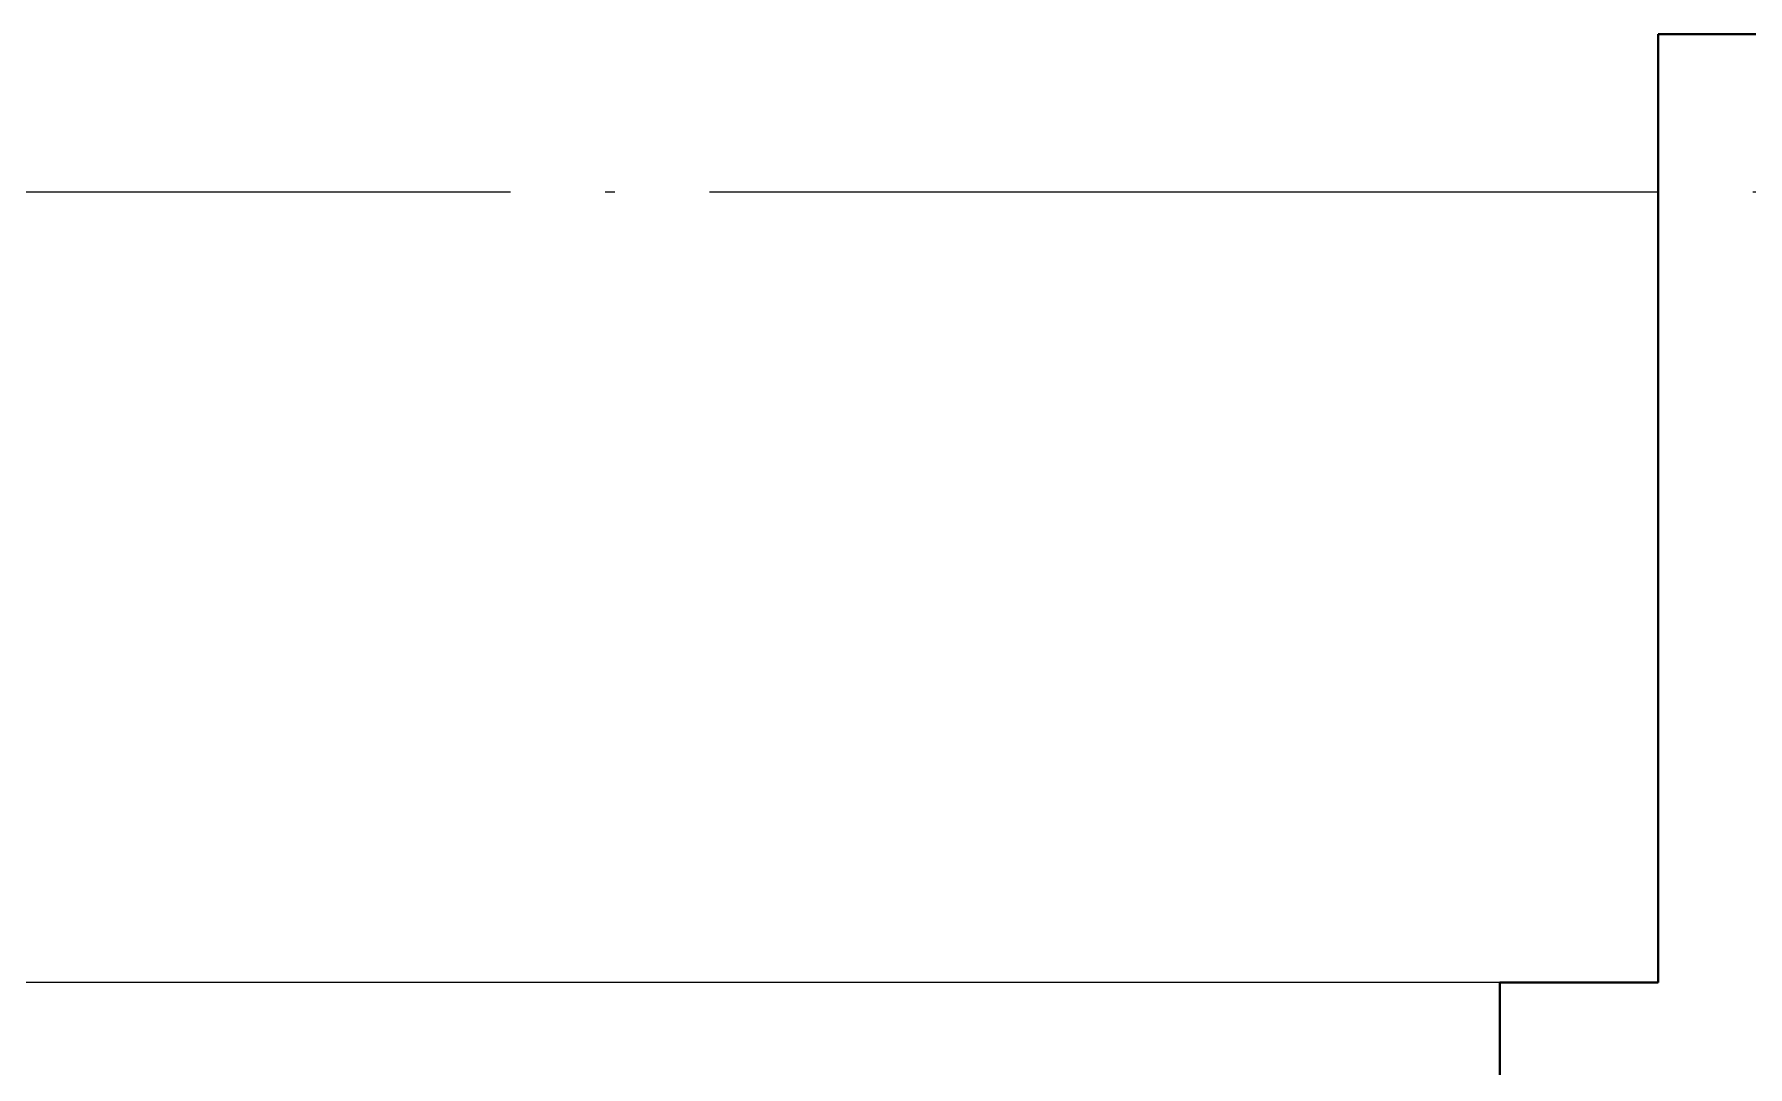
# Model space of a CAD drawing. Extents: x 27938 to 1042331, y -235042 to 1535213.
# Drawn here: x 714039 to 715123, y 364870 to 365524 of the extents above; entities that cross this region are included whole.
import ezdxf

# ---------------------------------------------------------------- set-up
doc = ezdxf.new("R2010")
doc.units = 0
doc.header["$LTSCALE"] = 1000
doc.header["$MEASUREMENT"] = 0
doc.linetypes.add('DOTE', pattern=[2.42, 2, -0.2, 0.02, -0.2])
doc.layers.add('3.5方案汇报，与郭总、侯月琴确定户型_t8$0$2020.03.04 -1安徽标准化洋房户型(UA）_t8_t8$0$看线', color=154, linetype='Continuous')
for name, color, linetype, lineweight in [('DOTE', 19, 'DOTE', 9), ('WALL', 9, 'Continuous', 40), ('平面-看线', 45, 'Continuous', 15)]:
    doc.layers.add(name, color=color, linetype=linetype, lineweight=lineweight)

# ---------------------------------------------------------------- blocks, each defined once
blk = doc.blocks.new('GFDGDGRDGRDG')
at = {"layer": 'DOTE', "linetype": 'DOTE', "ltscale": 0.3}
blk.add_line((626393.7, 363158.3), (573593.7, 363158.3), dxfattribs=at)

msp = doc.modelspace()

# ---------------------------------------------------------------- linework, layer by layer
at = {"layer": 'WALL', "color": 8}
for p, q in [((715066.6, 365523.7), (715066.6, 364923.7)), ((715816.6, 365523.7), (715066.6, 365523.7)), ((715066.6, 364923.7), (714966.6, 364923.7)), ((714966.6, 364723.7), (714966.6, 364923.7))]:
    msp.add_line(p, q, dxfattribs=at)
at = {"layer": '平面-看线', "color": 8}
msp.add_lwpolyline([(714966.6, 364923.7), (710466.6, 364923.7)], dxfattribs=at)

# ---------------------------------------------------------------- block references
at = {"layer": '3.5方案汇报，与郭总、侯月琴确定户型_t8$0$2020.03.04 -1安徽标准化洋房户型(UA）_t8_t8$0$看线', "ltscale": 10}
msp.add_blockref('GFDGDGRDGRDG', (106822.9, 2265.4), dxfattribs=at)

doc.saveas('drawing.dxf')
